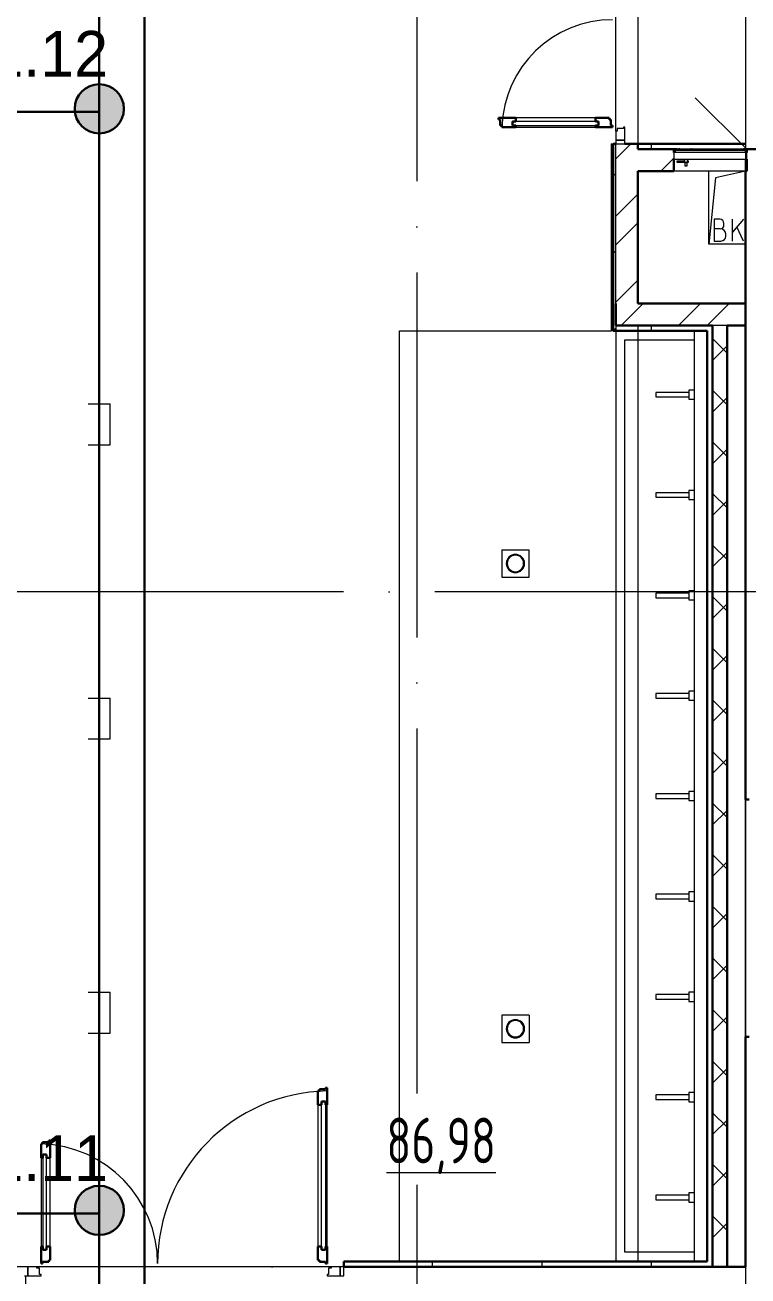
# Model space of a CAD drawing. Header units: millimetres. Extents: x -421858 to 614926, y -468665 to 141641.
# Drawn here: x -32554 to -28594, y 11708 to 18564 of the extents above; entities that cross this region are included whole.
import ezdxf

# ---------------------------------------------------------------- set-up
doc = ezdxf.new("R2010")
doc.units = ezdxf.units.MM
for name, pattern in [('ADSK_Линия сетки', [25, 20, -2.5, 0, -2.5]), ('ADSK_Сверху', [450, 300, -150]), ('Сверху', [3.96875, 2.38125, -1.5875])]:
    doc.linetypes.add(name, pattern=pattern)
for name, color, linetype, lineweight in [('RC-Линии_связи-Адресные', 5, 'Continuous', 30), ('Двери', 252, 'Continuous', 9), ('Линии', 252, 'Continuous', 9), ('лс', 5, 'Continuous', 30), ('Марки помещений', 252, 'Continuous', 20), ('Оборудование', 8, 'Continuous', 18), ('Ограждение', 252, 'Continuous', 9), ('Оси', 252, 'Continuous', 9), ('Перекрытие', 252, 'Continuous', 18), ('Сантехника', 252, 'Continuous', 9), ('Стены внутренние', 7, 'Continuous', 18), ('Стены наружные', 7, 'Continuous', 18), ('Стены штриховка', 252, 'Continuous', 9), ('СУ Часофикация', 205, 'Continuous', 30)]:
    doc.layers.add(name, color=color, linetype=linetype, lineweight=lineweight)
doc.layers.add('RC-Таблицы', color=7, linetype='Continuous')
doc.layers.add('Узлы', color=7, linetype='Continuous')
doc.layers.add('Двери открывание', color=7, linetype='Continuous', lineweight=9, true_color=0xc0c0c0)
doc.styles.add('GOST Common_3', font='', dxfattribs={"height": 3.5})
doc.styles.add('Mipgost_5', font='', dxfattribs={"height": 250})
doc.styles.get('GOST Common_3').set_extended_font_data('GOST 2.304 type A')
doc.styles.get('Mipgost_5').set_extended_font_data('Mipgost')

# ---------------------------------------------------------------- blocks, each defined once
blk = doc.blocks.new('1 этаж')
at = {"layer": 'Ограждение', "true_color": 0x636466}
h = blk.add_hatch(dxfattribs=at)
h.set_pattern_fill('FP_40', color=251, style=0, pattern_type=2)
h.set_pattern_definition([(0, (-32176.8, 98), (0, 600), []), (90, (-32176.8, 98), (-600, 4e-14), [])])
h.paths.add_polyline_path([(-29342.7, 16888.3), (-29332.7, 16888.3), (-29332.7, 17913.3), (-29342.7, 17913.3), (-29342.7, 16918.3)])
at = {"color": 251, "lineweight": 18, "true_color": 0x636466}
for p, q in [((-28807.8, 17363.3), (-28807.8, 17763.3)), ((-28607.8, 17763.3), (-28771.6, 17726.4)), ((-28771.6, 17726.4), (-28807.8, 17363.3)), ((-28748.6, 17500.5), (-28778.6, 17500.5)), ((-28778.6, 17500.5), (-28778.6, 17380.5)), ((-28618.6, 17500.5), (-28678.6, 17429)), ((-28678.6, 17380.5), (-28678.6, 17500.5)), ((-28745.3, 17447.1), (-28778.6, 17447.1)), ((-28725.3, 17467.1), (-28725.3, 17477.1)), ((-28715.3, 17407.1), (-28715.3, 17417.1)), ((-28618.6, 17380.5), (-28654.6, 17457.6)), ((-28607.8, 17363.3), (-28807.8, 17363.3)), ((-28778.6, 17380.5), (-28742, 17380.5))]:
    blk.add_line(p, q, dxfattribs=at)
for centre, radius, start, end in [((-28748.6, 17477.1), 23.3, 0, 90), ((-28745.3, 17467.1), 20, 270, 0), ((-28745.3, 17417.1), 30, 0, 90), ((-28742, 17407.1), 26.7, 270, 0)]:
    blk.add_arc(centre, radius, start, end, dxfattribs=at)
at = {"layer": 'Двери', "color": 251, "lineweight": 30, "true_color": 0x636466}
for p, q in [((-29865.7, 18055.3), (-29959.7, 18055.3)), ((-29959.7, 18055.3), (-29959.7, 18047.3)), ((-29959.7, 18047.3), (-29950.7, 18047.3)), ((-29950.7, 18047.3), (-29950.7, 18013.3)), ((-29865.7, 18035.3), (-29883.7, 18035.3)), ((-29883.7, 18035.3), (-29883.7, 18014.3)), ((-29865.7, 18055.3), (-29865.7, 18035.3)), ((-29353.7, 18055.3), (-29429.7, 18055.3)), ((-29429.7, 18055.3), (-29429.7, 18035.3)), ((-29429.7, 18035.3), (-29411.7, 18035.3)), ((-29411.7, 18035.3), (-29411.7, 18014.3)), ((-29353.7, 18047.3), (-29353.7, 18055.3)), ((-29344.7, 18047.3), (-29353.7, 18047.3)), ((-29344.7, 18013.3), (-29344.7, 18047.3)), ((-29950.7, 18013.3), (-29941.7, 18013.3)), ((-29941.7, 18013.3), (-29941.7, 18005.3)), ((-29941.7, 18005.3), (-29865.7, 18005.3)), ((-29883.7, 18014.3), (-29865.7, 18014.3)), ((-29865.7, 18014.3), (-29865.7, 18005.3)), ((-29429.7, 18014.3), (-29429.7, 18005.3)), ((-29411.7, 18014.3), (-29429.7, 18014.3)), ((-29429.7, 18005.3), (-29335.7, 18005.3)), ((-29335.7, 18013.3), (-29344.7, 18013.3)), ((-29335.7, 18005.3), (-29335.7, 18013.3)), ((-30941.8, 12722.3), (-30949.8, 12722.3)), ((-30949.8, 12722.3), (-30949.8, 12646.3)), ((-30907.8, 12731.3), (-30941.8, 12731.3)), ((-30941.8, 12731.3), (-30941.8, 12722.3)), ((-30899.8, 12740.3), (-30907.8, 12740.3)), ((-30907.8, 12740.3), (-30907.8, 12731.3)), ((-30899.8, 12646.3), (-30899.8, 12740.3)), ((-30949.8, 12646.3), (-30929.8, 12646.3)), ((-30929.8, 12646.3), (-30929.8, 12664.3)), ((-30929.8, 12664.3), (-30908.8, 12664.3)), ((-30908.8, 12664.3), (-30908.8, 12646.3)), ((-30908.8, 12646.3), (-30899.8, 12646.3)), ((-32457.8, 12432.3), (-32465.8, 12432.3)), ((-32465.8, 12432.3), (-32465.8, 12356.3)), ((-32423.8, 12441.3), (-32457.8, 12441.3)), ((-32457.8, 12441.3), (-32457.8, 12432.3)), ((-32415.8, 12450.3), (-32423.8, 12450.3)), ((-32423.8, 12450.3), (-32423.8, 12441.3)), ((-32415.8, 12356.3), (-32415.8, 12450.3)), ((-32456.8, 12356.3), (-32465.8, 12356.3)), ((-32456.8, 12374.3), (-32456.8, 12356.3)), ((-32435.8, 12374.3), (-32456.8, 12374.3)), ((-32435.8, 12356.3), (-32435.8, 12374.3)), ((-32415.8, 12356.3), (-32435.8, 12356.3)), ((-32465.8, 11870.3), (-32465.8, 11776.3)), ((-32456.8, 11870.3), (-32465.8, 11870.3)), ((-32456.8, 11852.3), (-32456.8, 11870.3)), ((-32435.8, 11870.3), (-32435.8, 11852.3)), ((-32415.8, 11870.3), (-32435.8, 11870.3)), ((-32415.8, 11794.3), (-32415.8, 11870.3)), ((-30949.8, 11870.3), (-30949.8, 11794.3)), ((-30949.8, 11870.3), (-30929.8, 11870.3)), ((-30929.8, 11870.3), (-30929.8, 11852.3)), ((-30908.8, 11870.3), (-30899.8, 11870.3)), ((-30908.8, 11852.3), (-30908.8, 11870.3)), ((-30899.8, 11776.3), (-30899.8, 11870.3)), ((-32435.8, 11852.3), (-32456.8, 11852.3)), ((-32423.8, 11785.3), (-32423.8, 11794.3)), ((-32423.8, 11794.3), (-32415.8, 11794.3)), ((-30949.8, 11794.3), (-30941.8, 11794.3)), ((-30941.8, 11794.3), (-30941.8, 11785.3)), ((-30929.8, 11852.3), (-30908.8, 11852.3)), ((-32465.8, 11776.3), (-32457.8, 11776.3)), ((-32457.8, 11776.3), (-32457.8, 11785.3)), ((-32457.8, 11785.3), (-32423.8, 11785.3)), ((-30941.8, 11785.3), (-30907.8, 11785.3)), ((-30907.8, 11785.3), (-30907.8, 11776.3)), ((-30907.8, 11776.3), (-30899.8, 11776.3))]:
    blk.add_line(p, q, dxfattribs=at)
at = {"layer": 'Двери', "color": 251, "true_color": 0x636466}
for p, q in [((-29411.7, 18035.3), (-29883.7, 18035.3)), ((-29883.7, 18035.3), (-29883.7, 18014.3)), ((-29429.7, 18055.3), (-29865.7, 18055.3)), ((-29411.7, 18014.3), (-29411.7, 18035.3)), ((-29883.7, 18014.3), (-29411.7, 18014.3)), ((-29865.7, 18005.3), (-29429.7, 18005.3)), ((-29317.7, 17982.3), (-29317.7, 17933.3)), ((-29309.7, 17982.3), (-29317.7, 17982.3)), ((-29275.7, 17996.3), (-29309.7, 17996.3)), ((-29309.7, 17996.3), (-29309.7, 17982.3)), ((-29267.7, 18005.3), (-29275.7, 18005.3)), ((-29275.7, 18005.3), (-29275.7, 17996.3)), ((-29267.7, 17933.3), (-29267.7, 18005.3)), ((-29267.7, 17933.3), (-29317.7, 17933.3)), ((-29317.7, 17933.3), (-29317.7, 17913.3)), ((-29317.7, 17933.3), (-29267.7, 17933.3)), ((-29317.7, 17913.3), (-29267.7, 17913.3)), ((-29267.7, 17913.3), (-29267.7, 17933.3)), ((-30949.8, 12646.3), (-30949.8, 11870.3)), ((-30929.8, 11852.3), (-30929.8, 12664.3)), ((-30929.8, 12664.3), (-30908.8, 12664.3)), ((-30908.8, 12664.3), (-30908.8, 11852.3)), ((-30899.8, 11870.3), (-30899.8, 12646.3)), ((-32465.8, 12356.3), (-32465.8, 11870.3)), ((-32456.8, 12374.3), (-32456.8, 11852.3)), ((-32435.8, 12374.3), (-32456.8, 12374.3)), ((-32435.8, 11852.3), (-32435.8, 12374.3)), ((-32415.8, 11870.3), (-32415.8, 12356.3)), ((-32456.8, 11852.3), (-32435.8, 11852.3)), ((-30908.8, 11852.3), (-30929.8, 11852.3)), ((-32537.8, 11758.3), (-32557.8, 11758.3)), ((-32537.8, 11708.3), (-32537.8, 11758.3)), ((-32488.8, 11758.3), (-32537.8, 11758.3)), ((-32537.8, 11758.3), (-32537.8, 11708.3)), ((-32488.8, 11750.3), (-32488.8, 11758.3)), ((-32474.8, 11750.3), (-32488.8, 11750.3)), ((-32474.8, 11716.3), (-32474.8, 11750.3)), ((-30876.8, 11750.3), (-30890.8, 11750.3)), ((-30890.8, 11750.3), (-30890.8, 11716.3)), ((-30876.8, 11758.3), (-30876.8, 11750.3)), ((-30827.8, 11758.3), (-30876.8, 11758.3)), ((-30807.8, 11758.3), (-30827.8, 11758.3)), ((-30827.8, 11758.3), (-30827.8, 11708.3)), ((-30827.8, 11708.3), (-30827.8, 11758.3)), ((-30807.8, 11708.3), (-30807.8, 11758.3)), ((-32557.8, 11708.3), (-32537.8, 11708.3)), ((-32537.8, 11708.3), (-32465.8, 11708.3)), ((-32465.8, 11716.3), (-32474.8, 11716.3)), ((-32465.8, 11708.3), (-32465.8, 11716.3)), ((-30890.8, 11716.3), (-30899.8, 11716.3)), ((-30899.8, 11716.3), (-30899.8, 11708.3)), ((-30899.8, 11708.3), (-30827.8, 11708.3)), ((-30827.8, 11708.3), (-30807.8, 11708.3))]:
    blk.add_line(p, q, dxfattribs=at)
at = {"layer": 'Двери открывание', "color": 251, "true_color": 0x636466}
for centre, radius, start, end in [((-29335.7, 17987.3), 606, 90, 178.29789), ((-30881.8, 11776.3), 946, 91.09026, 180), ((-32483.8, 11776.3), 656, 0, 88.42766)]:
    blk.add_arc(centre, radius, start, end, dxfattribs=at)
at = {"layer": 'Линии', "color": 251, "linetype": 'ADSK_Сверху', "ltscale": 100, "true_color": 0x636466}
for p, q in [((-29317.7, 16918.3), (-29317.7, 11788.3)), ((-29197.7, 16918.3), (-29197.7, 11788.3))]:
    blk.add_line(p, q, dxfattribs=at)
at = {"layer": 'Оборудование', "color": 251, "true_color": 0x636466}
for p, q in [((-28607.8, 17891.2), (-28882.7, 18166.1)), ((-28999.8, 17864.7), (-28999.8, 17828.3)), ((-28999.8, 17828.3), (-28599.8, 17828.3)), ((-28600.8, 17865.6), (-28998.9, 17865.6)), ((-28992.8, 17875.3), (-28992.8, 17865.6)), ((-28607.8, 17876.3), (-28991.9, 17876.3)), ((-28618.8, 17883.3), (-28980.8, 17883.3)), ((-28980.8, 17883.3), (-28980.8, 17877.8)), ((-28971.8, 17885.3), (-28971.8, 17883.3)), ((-28967.8, 17885.3), (-28971.8, 17885.3)), ((-28967.8, 17885.3), (-28907.3, 17885.3)), ((-28943, 17828.3), (-28943, 17812.4)), ((-28923.7, 17812.4), (-28923.7, 17828.3)), ((-28903.3, 17885.3), (-28907.3, 17885.3)), ((-28903.3, 17883.3), (-28903.3, 17885.3)), ((-28618.8, 17877.8), (-28618.8, 17883.3)), ((-28606.8, 17865.6), (-28606.8, 17875.3)), ((-28599.8, 17828.3), (-28599.8, 17864.7)), ((-28938.2, 17817.9), (-28984, 17817.9)), ((-28984, 17817.9), (-28984, 17812.9)), ((-28984, 17812.9), (-28938.2, 17812.9)), ((-28943, 17812.4), (-28923.7, 17812.4)), ((-28941.4, 17812.4), (-28939.5, 17810.4)), ((-28939.5, 17810.4), (-28939.5, 17792.9)), ((-28939.5, 17810.4), (-28927.2, 17810.4)), ((-28939.5, 17792.9), (-28927.2, 17792.9)), ((-28920.3, 17817.9), (-28928.5, 17817.9)), ((-28928.5, 17812.9), (-28920.3, 17812.9)), ((-28927.2, 17810.4), (-28925.3, 17812.4)), ((-28927.2, 17792.9), (-28927.2, 17810.4)), ((-28920.3, 17812.9), (-28920.3, 17817.9))]:
    blk.add_line(p, q, dxfattribs=at)
for points, knots in [([(-28998.9, 17865.6), (-28999, 17865.6), (-28999.1, 17865.6), (-28999.3, 17865.5), (-28999.4, 17865.4), (-28999.6, 17865.3), (-28999.7, 17865.1), (-28999.8, 17864.9), (-28999.8, 17864.7), (-28999.8, 17864.7)], [0, 0, 0, 0, 0.166667, 0.25, 0.333333, 0.5, 0.666667, 0.833333, 1, 1, 1, 1]), ([(-28991.9, 17876.3), (-28992, 17876.3), (-28992.1, 17876.3), (-28992.3, 17876.2), (-28992.4, 17876.1), (-28992.5, 17876.1), (-28992.6, 17875.9), (-28992.7, 17875.8), (-28992.8, 17875.6), (-28992.8, 17875.4), (-28992.8, 17875.3)], [0, 0, 0, 0, 0.166667, 0.25, 0.333333, 0.416667, 0.541667, 0.666667, 0.833333, 1, 1, 1, 1]), ([(-28980.8, 17877.8), (-28980.8, 17877.7), (-28980.9, 17877.5), (-28981, 17877.2), (-28981, 17877), (-28981.2, 17876.9), (-28981.3, 17876.7), (-28981.4, 17876.6), (-28981.6, 17876.5), (-28981.8, 17876.4), (-28982, 17876.3), (-28982.2, 17876.3), (-28982.4, 17876.3)], [0, 0, 0, 0, 0.166667, 0.25, 0.333333, 0.416667, 0.5, 0.583333, 0.666667, 0.75, 0.833333, 1, 1, 1, 1]), ([(-28617.3, 17876.3), (-28617.4, 17876.3), (-28617.6, 17876.3), (-28617.9, 17876.4), (-28618.1, 17876.5), (-28618.2, 17876.6), (-28618.4, 17876.7), (-28618.5, 17876.9), (-28618.6, 17877), (-28618.7, 17877.2), (-28618.8, 17877.5), (-28618.8, 17877.7), (-28618.8, 17877.8)], [-1, -1, -1, -1, -0.833333, -0.75, -0.666667, -0.583333, -0.5, -0.416667, -0.333333, -0.25, -0.166667, 0, 0, 0, 0]), ([(-28606.8, 17875.3), (-28606.8, 17875.4), (-28606.9, 17875.6), (-28607, 17875.8), (-28607.1, 17875.9), (-28607.2, 17876.1), (-28607.3, 17876.1), (-28607.4, 17876.2), (-28607.6, 17876.3), (-28607.7, 17876.3), (-28607.8, 17876.3)], [-1, -1, -1, -1, -0.833333, -0.666667, -0.541667, -0.416667, -0.333333, -0.25, -0.166667, 0, 0, 0, 0]), ([(-28599.8, 17864.7), (-28599.8, 17864.7), (-28599.9, 17864.9), (-28600, 17865.1), (-28600.1, 17865.3), (-28600.3, 17865.4), (-28600.4, 17865.5), (-28600.6, 17865.6), (-28600.7, 17865.6), (-28600.8, 17865.6)], [-1, -1, -1, -1, -0.833333, -0.666667, -0.5, -0.333333, -0.25, -0.166667, 0, 0, 0, 0])]:
    blk.add_open_spline(points, degree=3, knots=knots, dxfattribs=at)
at = {"layer": 'Ограждение', "color": 251, "true_color": 0x636466}
for p, q in [((-29342.7, 17913.3), (-29332.7, 17913.3)), ((-29342.7, 17913.3), (-29342.7, 16888.3)), ((-29332.7, 16888.3), (-29342.7, 16888.3))]:
    blk.add_line(p, q, dxfattribs=at)
at = {"layer": 'Оси', "color": 251, "linetype": 'ADSK_Линия сетки', "ltscale": 100, "true_color": 0x636466}
for p, q in [((-30407.8, 32208.9), (-30407.8, -33767.9)), ((-28607.8, 32208.9), (-28607.8, -33767.9)), ((-807.8, 15458.3), (-72530.1, 15458.3)), ((-26450.4, 11758.3), (-72530.1, 11758.3))]:
    blk.add_line(p, q, dxfattribs=at)
at = {"layer": 'Перекрытие', "color": 251, "ltscale": 100, "true_color": 0x636466}
for p, q in [((-28807.8, 17363.3), (-28807.8, 17763.3)), ((-28607.8, 17363.3), (-28807.8, 17363.3)), ((-30502.7, 16888.3), (-29342.7, 16888.3)), ((-30502.7, 11788.3), (-30502.7, 16888.3)), ((-29942.6, 15688.3), (-29792.6, 15688.3)), ((-29942.6, 15688.3), (-29942.6, 15538.3)), ((-29792.6, 15538.3), (-29792.6, 15688.3)), ((-29942.6, 15538.3), (-29792.6, 15538.3)), ((-29942.6, 13138.3), (-29942.6, 12988.3)), ((-29792.6, 13138.3), (-29942.6, 13138.3)), ((-29792.6, 13138.3), (-29792.6, 12988.3)), ((-29942.6, 12988.3), (-29792.6, 12988.3)), ((-30876.8, 11758.3), (-32488.8, 11758.3))]:
    blk.add_line(p, q, dxfattribs=at)
at = {"layer": 'Сантехника', "color": 251, "true_color": 0x636466}
for p, q in [((-29317.7, 16888.3), (-29317.7, 11788.3)), ((-28887.8, 16888.3), (-28887.8, 11788.3)), ((-29267.6, 16838.3), (-28887.8, 16838.3)), ((-29267.6, 11838.3), (-29267.6, 16838.3)), ((-28917.8, 16550.8), (-29097.8, 16550.8)), ((-29097.8, 16550.8), (-29097.8, 16525.8)), ((-29097.8, 16525.8), (-28917.8, 16525.8)), ((-28887.8, 16563.3), (-28917.8, 16563.3)), ((-28917.8, 16563.3), (-28917.8, 16513.3)), ((-28917.8, 16513.3), (-28887.8, 16513.3)), ((-28917.8, 16000.8), (-29097.8, 16000.8)), ((-29097.8, 16000.8), (-29097.8, 15975.8)), ((-29097.8, 15975.8), (-28917.8, 15975.8)), ((-28887.8, 16013.3), (-28917.8, 16013.3)), ((-28917.8, 16013.3), (-28917.8, 15963.3)), ((-28917.8, 15963.3), (-28887.8, 15963.3)), ((-28917.8, 15450.8), (-29097.8, 15450.8)), ((-29097.8, 15450.8), (-29097.8, 15425.8)), ((-28887.8, 15463.3), (-28917.8, 15463.3)), ((-28917.8, 15463.3), (-28917.8, 15413.3)), ((-29097.8, 15425.8), (-28917.8, 15425.8)), ((-28917.8, 15413.3), (-28887.8, 15413.3)), ((-28917.8, 14900.8), (-29097.8, 14900.8)), ((-29097.8, 14900.8), (-29097.8, 14875.8)), ((-28887.8, 14913.3), (-28917.8, 14913.3)), ((-28917.8, 14913.3), (-28917.8, 14863.3)), ((-29097.8, 14875.8), (-28917.8, 14875.8)), ((-28917.8, 14863.3), (-28887.8, 14863.3)), ((-28917.8, 14350.8), (-29097.8, 14350.8)), ((-29097.8, 14350.8), (-29097.8, 14325.8)), ((-28887.8, 14363.3), (-28917.8, 14363.3)), ((-28917.8, 14363.3), (-28917.8, 14313.3)), ((-29097.8, 14325.8), (-28917.8, 14325.8)), ((-28917.8, 14313.3), (-28887.8, 14313.3)), ((-28917.8, 13800.8), (-29097.8, 13800.8)), ((-29097.8, 13800.8), (-29097.8, 13775.8)), ((-28887.8, 13813.3), (-28917.8, 13813.3)), ((-28917.8, 13813.3), (-28917.8, 13763.3)), ((-29097.8, 13775.8), (-28917.8, 13775.8)), ((-28917.8, 13763.3), (-28887.8, 13763.3)), ((-28917.8, 13250.8), (-29097.8, 13250.8)), ((-29097.8, 13250.8), (-29097.8, 13225.8)), ((-28887.8, 13263.3), (-28917.8, 13263.3)), ((-28917.8, 13263.3), (-28917.8, 13213.3)), ((-29097.8, 13225.8), (-28917.8, 13225.8)), ((-28917.8, 13213.3), (-28887.8, 13213.3)), ((-28917.8, 12700.8), (-29097.8, 12700.8)), ((-29097.8, 12700.8), (-29097.8, 12675.8)), ((-28887.8, 12713.3), (-28917.8, 12713.3)), ((-28917.8, 12713.3), (-28917.8, 12663.3)), ((-29097.8, 12675.8), (-28917.8, 12675.8)), ((-28917.8, 12663.3), (-28887.8, 12663.3)), ((-28917.8, 12150.8), (-29097.8, 12150.8)), ((-29097.8, 12150.8), (-29097.8, 12125.8)), ((-28887.8, 12163.3), (-28917.8, 12163.3)), ((-28917.8, 12163.3), (-28917.8, 12113.3)), ((-29097.8, 12125.8), (-28917.8, 12125.8)), ((-28917.8, 12113.3), (-28887.8, 12113.3)), ((-28887.8, 11838.3), (-29267.6, 11838.3))]:
    blk.add_line(p, q, dxfattribs=at)
for centre, radius, start, end in [((-29867.6, 15613.3), 50, 0, 180), ((-29867.6, 15613.3), 45, 0, 180), ((-29867.6, 15613.3), 50, 180, 0), ((-29867.6, 15613.3), 45, 180, 0), ((-29867.6, 13063.3), 50, 0, 180), ((-29867.6, 13063.3), 45, 0, 180), ((-29867.6, 13063.3), 50, 180, 0), ((-29867.6, 13063.3), 45, 180, 0)]:
    blk.add_arc(centre, radius, start, end, dxfattribs=at)
at = {"layer": 'Стены внутренние', "color": 251, "true_color": 0x636466}
for p, q in [((-28607.8, 17875.6), (-28607.8, 17883.3)), ((-28607.8, 17763.3), (-28607.8, 17828.3)), ((-28607.8, 13019.3), (-28607.8, 14319.3))]:
    blk.add_line(p, q, dxfattribs=at)
at = {"layer": 'Стены внутренние', "color": 251, "lineweight": 30, "true_color": 0x636466}
for p, q in [((-28599.8, 17883.3), (-28599.8, 17864.9)), ((-28599.8, 17828.3), (-28599.8, 17763.3)), ((-28599.8, 17763.3), (-28607.8, 17763.3)), ((-28607.8, 17763.3), (-28607.8, 17038.3)), ((-28607.8, 16918.3), (-28607.8, 15458.3)), ((-28607.8, 15458.3), (-28607.8, 14319.3)), ((-28607.8, 14319.3), (-28587.8, 14319.3)), ((-28607.8, 13019.3), (-28607.8, 11758.3)), ((-28587.8, 13019.3), (-28607.8, 13019.3)), ((-28607.8, 11758.3), (-28707.8, 11758.3))]:
    blk.add_line(p, q, dxfattribs=at)
at = {"layer": 'Стены наружные', "color": 251, "true_color": 0x636466}
for p, q in [((-29197.7, 19613.3), (-29197.7, 17913.3)), ((-29317.7, 17982.3), (-29317.7, 19544.3)), ((-28607.8, 17763.3), (-28999.8, 17763.3)), ((-32550.3, 11638.3), (-32550.3, 11708.3))]:
    blk.add_line(p, q, dxfattribs=at)
at = {"layer": 'Стены наружные', "color": 251, "lineweight": 30, "true_color": 0x636466}
for p, q in [((-29317.7, 17913.3), (-29332.7, 17913.3)), ((-29332.7, 17913.3), (-29332.7, 16888.3)), ((-28607.8, 17913.3), (-29267.7, 17913.3)), ((-29197.7, 17883.3), (-29197.7, 17913.3)), ((-29197.7, 17883.3), (-28980.8, 17883.3)), ((-28999.8, 17864.9), (-28999.8, 17883.3)), ((-28999.8, 17763.3), (-28999.8, 17828.3)), ((-28618.8, 17883.3), (-28607.8, 17883.3)), ((-29197.7, 17763.3), (-28999.8, 17763.3)), ((-29197.7, 17038.3), (-29197.7, 17763.3)), ((-29317.7, 17038.3), (-29317.7, 16918.3)), ((-28607.8, 17038.3), (-29197.7, 17038.3)), ((-28607.8, 16918.3), (-28607.8, 17038.3)), ((-29332.7, 16888.3), (-28817.8, 16888.3)), ((-29317.7, 16918.3), (-28787.8, 16918.3)), ((-28817.8, 16888.3), (-28817.8, 11788.3)), ((-28787.8, 16918.3), (-28787.8, 11758.3)), ((-28707.8, 16918.3), (-28607.8, 16918.3)), ((-28707.8, 11758.3), (-28707.8, 16918.3)), ((-28817.8, 11788.3), (-30807.8, 11788.3)), ((-30807.8, 11788.3), (-30807.8, 11758.3)), ((-30807.8, 11758.3), (-28707.8, 11758.3))]:
    blk.add_line(p, q, dxfattribs=at)
at = {"layer": 'Стены наружные', "color": 251, "linetype": 'Continuous', "lineweight": 9, "true_color": 0x636466}
for p, q in [((-29317.7, 17831.8), (-29236.2, 17913.3)), ((-29121.8, 17883.3), (-29121.8, 17913.3)), ((-29071.9, 17763.3), (-28999.8, 17835.3)), ((-29332.7, 17736.4), (-29317.7, 17751.4)), ((-29317.7, 17517.5), (-29197.7, 17637.5)), ((-29317.7, 17360.4), (-29197.7, 17480.4)), ((-29332.7, 17312.1), (-29317.7, 17327.1)), ((-29317.7, 17046), (-29197.7, 17166)), ((-29288.3, 16918.3), (-29168.3, 17038.3)), ((-28974, 16918.3), (-28854, 17038.3)), ((-28816.8, 16918.3), (-28696.8, 17038.3)), ((-29332.3, 16888.3), (-29317.7, 16902.9)), ((-29121.8, 16888.3), (-29121.8, 16918.3)), ((-28707.8, 16765.8), (-28787.8, 16845.8)), ((-28787.8, 16725.6), (-28707.8, 16805.6)), ((-28707.8, 16483), (-28787.8, 16563)), ((-28787.8, 16442.8), (-28707.8, 16522.8)), ((-28707.8, 16200.1), (-28787.8, 16280.1)), ((-28787.8, 16159.9), (-28707.8, 16239.9)), ((-28707.8, 15917.3), (-28787.8, 15997.3)), ((-28787.8, 15877.1), (-28707.8, 15957.1)), ((-28707.8, 15634.4), (-28787.8, 15714.4)), ((-28787.8, 15594.3), (-28707.8, 15674.3)), ((-28707.8, 15351.6), (-28787.8, 15431.6)), ((-28787.8, 15311.4), (-28707.8, 15391.4)), ((-28707.8, 15068.8), (-28787.8, 15148.8)), ((-28787.8, 15028.6), (-28707.8, 15108.6)), ((-28707.8, 14785.9), (-28787.8, 14865.9)), ((-28787.8, 14745.7), (-28707.8, 14825.7)), ((-28707.8, 14503.1), (-28787.8, 14583.1)), ((-28787.8, 14462.9), (-28707.8, 14542.9)), ((-28707.8, 14220.2), (-28787.8, 14300.2)), ((-28787.8, 14180), (-28707.8, 14260)), ((-28707.8, 13937.4), (-28787.8, 14017.4)), ((-28787.8, 13897.2), (-28707.8, 13977.2)), ((-28707.8, 13654.5), (-28787.8, 13734.5)), ((-28787.8, 13614.4), (-28707.8, 13694.4)), ((-28707.8, 13371.7), (-28787.8, 13451.7)), ((-28787.8, 13331.5), (-28707.8, 13411.5)), ((-28707.8, 13088.9), (-28787.8, 13168.9)), ((-28787.8, 13048.7), (-28707.8, 13128.7)), ((-28707.8, 12806), (-28787.8, 12886)), ((-28787.8, 12765.8), (-28707.8, 12845.8)), ((-28707.8, 12523.2), (-28787.8, 12603.2)), ((-28787.8, 12483), (-28707.8, 12563)), ((-28707.8, 12240.3), (-28787.8, 12320.3)), ((-28787.8, 12200.1), (-28707.8, 12280.1)), ((-28707.8, 11957.5), (-28787.8, 12037.5)), ((-28787.8, 11917.3), (-28707.8, 11997.3)), ((-30321.8, 11758.3), (-30321.8, 11788.3)), ((-29721.8, 11758.3), (-29721.8, 11788.3)), ((-29121.8, 11758.3), (-29121.8, 11788.3))]:
    blk.add_line(p, q, dxfattribs=at)
at = {"layer": 'Стены штриховка', "color": 251, "true_color": 0x636466}
for p, q in [((-29317.7, 17038.3), (-29317.7, 17913.3)), ((-29317.7, 16918.3), (-29317.7, 16888.3)), ((-28707.8, 16918.3), (-28787.8, 16918.3))]:
    blk.add_line(p, q, dxfattribs=at)
at = {"layer": 'Узлы', "color": 251, "linetype": 'Сверху', "lineweight": 9, "true_color": 0x636466}
blk.add_line((-28607.8, 19613.3), (-28607.8, 17883.3), dxfattribs=at)
at = {"layer": 'Узлы', "color": 251, "lineweight": 30, "true_color": 0x636466}
blk.add_line((-28607.8, 17883.3), (-28217.8, 17883.3), dxfattribs=at)
at = {"layer": 'Марки помещений', "color": 251, "true_color": 0x636466, "style": 'GOST Common_3', "width": 0.9}
blk.add_text('%%U86,98', height=250, dxfattribs=at).set_placement((-30574.8, 12325.7))
blk = doc.blocks.new('кс-4')
at = {"layer": 'RC-Линии_связи-Адресные'}
h = blk.add_hatch(color=11, dxfattribs=at)
h.dxf.hatch_style = 1
h.paths.add_polyline_path([(134.7, 0, 1), (-134.7, 0, 1)])
at = {"layer": 'RC-Линии_связи-Адресные', "color": 116, "true_color": 0x136734}
blk.add_circle((0, 0), 134.7, dxfattribs=at)

msp = doc.modelspace()

# ---------------------------------------------------------------- linework, layer by layer
at = {"layer": 'лс', "color": 11, "linetype": 'Continuous', "ltscale": 100, "transparency": 33554687}
for p, q in [((-32147.6, 18111.2), (-32147.6, 20990.3)), ((-35120.4, 18088.4), (-32147.6, 18088.4)), ((-33348.4, 12051.6), (-32147.6, 12051.6))]:
    msp.add_line(p, q, dxfattribs=at)
at = {"layer": 'лс', "color": 116, "linetype": 'Continuous', "ltscale": 100, "true_color": 0x136734, "transparency": 33554687}
msp.add_line((-32147.6, -12501.7), (-32147.6, 18111.2), dxfattribs=at)
at = {"layer": 'СУ Часофикация', "color": 0, "lineweight": 5}
for p, q in [((-32207.6, 16488.4), (-32087.6, 16488.4)), ((-32087.6, 16264.4), (-32087.6, 16488.4)), ((-32207.6, 16264.4), (-32087.6, 16264.4)), ((-32207.6, 14875.9), (-32087.6, 14875.9)), ((-32087.6, 14651.9), (-32087.6, 14875.9)), ((-32207.6, 14651.9), (-32087.6, 14651.9)), ((-32207.6, 13263.4), (-32087.6, 13263.4)), ((-32087.6, 13039.4), (-32087.6, 13263.4)), ((-32207.6, 13039.4), (-32087.6, 13039.4))]:
    msp.add_line(p, q, dxfattribs=at)
at = {"layer": 'СУ Часофикация'}
msp.add_lwpolyline([(-39691.1, -17489), (-35572.4, -17489), (-35572.4, -12104.8), (-31900.1, -12104.8), (-31900.1, 21686.3), (-28272.8, 21686.3)], dxfattribs=at)

# ---------------------------------------------------------------- block references
msp.add_blockref('1 этаж', (0, 0))
at = {"layer": 'RC-Линии_связи-Адресные'}
for p in [(-32147.3, 18104.7), (-32147.3, 12067.9)]:
    msp.add_blockref('кс-4', p, dxfattribs=at)

# ---------------------------------------------------------------- texts
at = {"layer": 'RC-Таблицы', "linetype": 'Continuous', "lineweight": 40, "transparency": 33554687, "char_height": 250, "width": 2400, "attachment_point": 5, "style": 'Mipgost_5'}
for s, insert in [('К1.12', (-32521.8, 18406.7)), ('К1.11', (-32521.8, 12353.4))]:
    msp.add_mtext(s, dxfattribs=dict(at, insert=insert))

doc.saveas('drawing.dxf')
